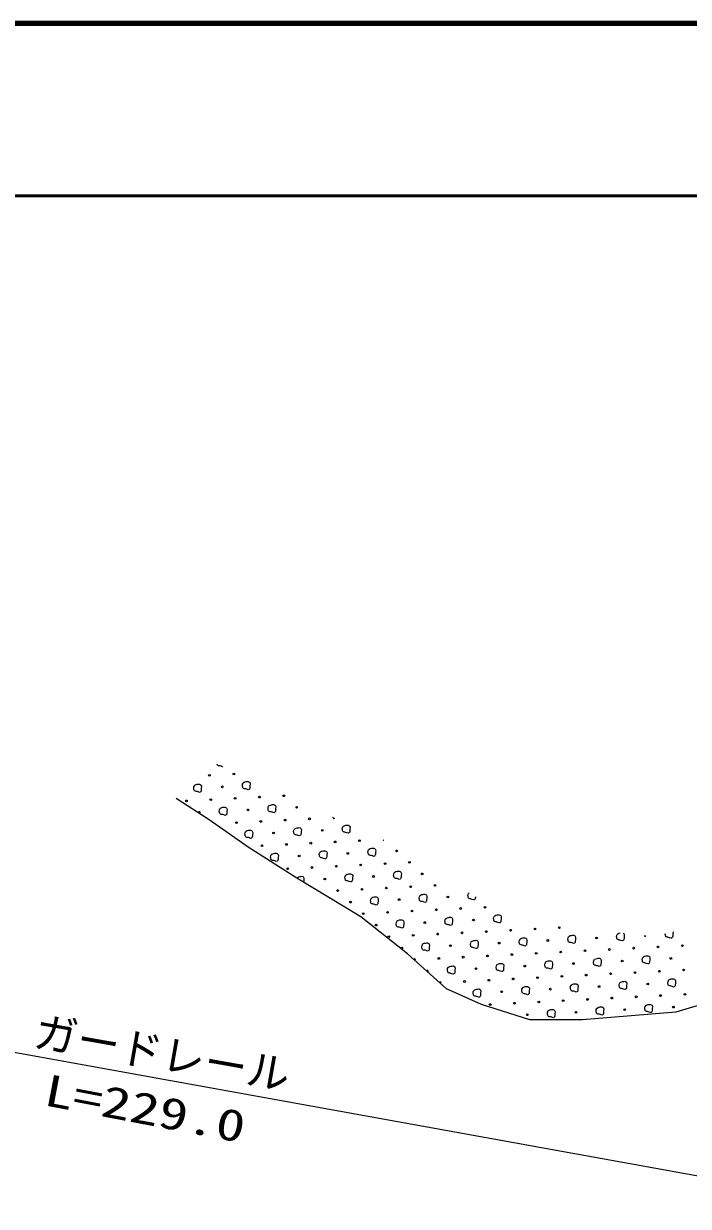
# Model space of a CAD drawing. Units: millimetres, scale not verified. Extents: x 40000 to 680000, y 20000 to 380000.
# Drawn here: x 468633 to 507187, y 311352 to 380000 of the extents above; entities that cross this region are included whole.
import ezdxf
from ezdxf.enums import TextEntityAlignment as Align

# ---------------------------------------------------------------- set-up
doc = ezdxf.new("R2010")
doc.units = ezdxf.units.MM
doc.header["$LTSCALE"] = 1000
doc.linetypes.add('USER3', pattern=[8, 6, -2])
for name, color, linetype, lineweight in [('M-BGD', 5, 'Continuous', 13), ('M-TTL', 2, 'Continuous', 140), ('M-TTL-LINE', 7, 'Continuous', 50)]:
    doc.layers.add(name, color=color, linetype=linetype, lineweight=lineweight)
doc.styles.add('ＭＳ ゴシック', font='')
doc.styles.get('ＭＳ ゴシック').set_extended_font_data('MS Gothic')

msp = doc.modelspace()

# ---------------------------------------------------------------- linework, layer by layer
at = {"layer": 'M-BGD', "linetype": 'USER3'}
for p, q in [((479397, 333785), (477480, 335025)), ((481652, 332206), (479397, 333785)), ((484470, 330403), (481652, 332206)), ((488191, 328148), (484470, 330403)), ((490896, 326006), (488191, 328148)), ((493151, 323976), (490896, 326006)), ((511303, 324089), (506455, 322623)), ((495181, 323074), (493151, 323976)), ((497999, 322172), (495181, 323074)), ((501043, 322172), (497999, 322172)), ((506455, 322623), (501043, 322172))]:
    msp.add_line(p, q, dxfattribs=at)
at = {"layer": 'M-BGD'}
msp.add_line((464246, 320987), (574462, 301043), dxfattribs=at)
for points in [[(480176, 336873), (480163, 336869), (480087, 336900), (480031, 336918), (479986, 336927), (479941, 336930), (479900, 336948), (479876, 336963), (479859, 336993), (479852, 337020)], [(484475, 330400), (484479, 330410), (484509, 330447), (484579, 330486), (484646, 330502), (484707, 330506), (484771, 330510), (484821, 330491), (484866, 330454), (484892, 330380), (484879, 330262), (484874, 330162)], [(494419, 329297), (494411, 329332), (494402, 329390), (494416, 329467), (494440, 329518), (494469, 329555)], [(494837, 329327), (494834, 329270), (494828, 329213), (494807, 329181), (494777, 329152), (494732, 329138), (494656, 329170), (494600, 329188), (494554, 329197), (494510, 329199), (494469, 329218), (494445, 329233), (494427, 329263), (494419, 329297)], [(503042, 326918), (503033, 326954), (503024, 327011), (503038, 327088), (503062, 327140), (503092, 327177), (503161, 327215), (503227, 327232)], [(503415, 327210), (503448, 327184), (503475, 327109), (503461, 326992), (503456, 326892), (503450, 326835), (503429, 326802), (503399, 326774), (503354, 326760), (503278, 326791), (503222, 326809), (503177, 326818), (503132, 326821), (503091, 326840), (503067, 326854), (503050, 326884), (503042, 326918)], [(505866, 327067), (505858, 327102), (505848, 327160), (505854, 327192)], [(506288, 327291), (506299, 327258), (506286, 327140), (506280, 327040), (506275, 326984), (506253, 326951), (506224, 326922), (506179, 326909), (506103, 326940), (506046, 326958), (506001, 326967), (505956, 326970), (505915, 326988), (505892, 327003), (505874, 327033), (505866, 327067)]]:
    msp.add_lwpolyline(points, dxfattribs=at)
for points in [[(478513, 335540), (478505, 335576), (478495, 335633), (478509, 335710), (478533, 335762), (478563, 335799), (478633, 335837), (478699, 335854), (478760, 335858), (478825, 335862), (478875, 335842), (478919, 335806), (478946, 335732), (478933, 335614), (478927, 335514), (478922, 335457), (478900, 335425), (478870, 335396), (478826, 335382), (478749, 335413), (478693, 335431), (478648, 335441), (478603, 335443), (478562, 335462), (478538, 335476), (478521, 335506)], [(481337, 335689), (481329, 335724), (481320, 335782), (481334, 335859), (481358, 335911), (481387, 335947), (481457, 335986), (481524, 336003), (481585, 336007), (481649, 336011), (481699, 335991), (481744, 335955), (481770, 335880), (481757, 335763), (481752, 335662), (481746, 335606), (481725, 335573), (481695, 335544), (481650, 335531), (481574, 335562), (481518, 335580), (481472, 335589), (481428, 335592), (481387, 335611), (481363, 335625), (481345, 335655)], [(479999, 334202), (479991, 334238), (479982, 334296), (479996, 334373), (480020, 334424), (480049, 334461), (480119, 334499), (480186, 334516), (480247, 334520), (480311, 334524), (480361, 334504), (480406, 334468), (480433, 334394), (480419, 334276), (480414, 334176), (480408, 334119), (480387, 334087), (480357, 334058), (480312, 334044), (480236, 334075), (480180, 334093), (480134, 334103), (480090, 334105), (480049, 334124), (480025, 334138), (480007, 334168)], [(482824, 334351), (482816, 334387), (482806, 334444), (482820, 334521), (482844, 334573), (482874, 334610), (482944, 334648), (483010, 334665), (483071, 334669), (483136, 334673), (483186, 334653), (483231, 334617), (483257, 334542), (483244, 334425), (483238, 334324), (483233, 334268), (483211, 334235), (483181, 334206), (483137, 334193), (483060, 334224), (483004, 334242), (482959, 334251), (482914, 334254), (482873, 334273), (482849, 334287), (482832, 334317)], [(481486, 332864), (481478, 332900), (481468, 332958), (481482, 333035), (481506, 333086), (481536, 333123), (481606, 333161), (481672, 333178), (481733, 333182), (481798, 333186), (481848, 333167), (481893, 333130), (481919, 333056), (481906, 332938), (481900, 332838), (481895, 332781), (481873, 332749), (481843, 332720), (481799, 332706), (481723, 332737), (481666, 332755), (481621, 332765), (481576, 332767), (481535, 332786), (481511, 332800), (481494, 332831)], [(484311, 333013), (484302, 333049), (484293, 333106), (484307, 333183), (484331, 333235), (484361, 333272), (484430, 333310), (484497, 333327), (484558, 333331), (484622, 333335), (484672, 333315), (484717, 333279), (484744, 333204), (484730, 333087), (484725, 332987), (484719, 332930), (484698, 332897), (484668, 332869), (484623, 332855), (484547, 332886), (484491, 332904), (484445, 332913), (484401, 332916), (484360, 332935), (484336, 332949), (484319, 332979)], [(487135, 333162), (487127, 333197), (487117, 333255), (487131, 333332), (487155, 333383), (487185, 333420), (487255, 333459), (487321, 333476), (487382, 333479), (487447, 333483), (487497, 333464), (487542, 333428), (487568, 333353), (487555, 333235), (487549, 333135), (487544, 333079), (487522, 333046), (487493, 333017), (487448, 333004), (487372, 333035), (487315, 333053), (487270, 333062), (487225, 333065), (487184, 333083), (487160, 333098), (487143, 333128)], [(482973, 331526), (482964, 331562), (482955, 331620), (482969, 331697), (482993, 331748), (483023, 331785), (483092, 331823), (483159, 331840), (483220, 331844), (483284, 331848), (483334, 331829), (483379, 331792), (483406, 331718), (483392, 331600), (483387, 331500), (483381, 331443), (483360, 331411), (483330, 331382), (483285, 331368), (483209, 331399), (483153, 331417), (483108, 331427), (483063, 331429), (483022, 331448), (482998, 331462), (482981, 331493)], [(485797, 331675), (485789, 331711), (485779, 331768), (485793, 331845), (485817, 331897), (485847, 331934), (485917, 331972), (485984, 331989), (486044, 331993), (486109, 331997), (486159, 331977), (486204, 331941), (486230, 331867), (486217, 331749), (486211, 331649), (486206, 331592), (486184, 331560), (486155, 331531), (486110, 331517), (486034, 331548), (485978, 331566), (485932, 331576), (485887, 331578), (485846, 331597), (485823, 331611), (485805, 331641)], [(488622, 331824), (488613, 331859), (488604, 331917), (488618, 331994), (488642, 332045), (488672, 332082), (488741, 332121), (488808, 332138), (488869, 332141), (488933, 332146), (488984, 332126), (489028, 332090), (489055, 332015), (489041, 331897), (489036, 331797), (489030, 331741), (489009, 331708), (488979, 331679), (488934, 331666), (488858, 331697), (488802, 331715), (488757, 331724), (488712, 331727), (488671, 331745), (488647, 331760), (488630, 331790)], [(487284, 330337), (487276, 330373), (487266, 330430), (487280, 330507), (487304, 330559), (487334, 330596), (487403, 330634), (487470, 330651), (487531, 330655), (487596, 330659), (487646, 330639), (487690, 330603), (487717, 330529), (487703, 330411), (487698, 330311), (487692, 330254), (487671, 330222), (487641, 330193), (487596, 330179), (487520, 330210), (487464, 330228), (487419, 330238), (487374, 330240), (487333, 330259), (487309, 330273), (487292, 330303)], [(490108, 330486), (490100, 330521), (490090, 330579), (490105, 330656), (490128, 330707), (490158, 330744), (490228, 330783), (490295, 330800), (490356, 330803), (490420, 330808), (490470, 330788), (490515, 330752), (490541, 330677), (490528, 330559), (490523, 330459), (490517, 330403), (490496, 330370), (490466, 330341), (490421, 330328), (490345, 330359), (490289, 330377), (490243, 330386), (490198, 330389), (490157, 330407), (490134, 330422), (490116, 330452)], [(488770, 328999), (488762, 329035), (488752, 329092), (488767, 329169), (488790, 329221), (488820, 329258), (488890, 329296), (488957, 329313), (489018, 329317), (489082, 329321), (489132, 329301), (489177, 329265), (489203, 329191), (489190, 329073), (489185, 328973), (489179, 328916), (489158, 328884), (489128, 328855), (489083, 328841), (489007, 328872), (488951, 328890), (488905, 328900), (488861, 328902), (488819, 328921), (488796, 328935), (488778, 328965)], [(491595, 329148), (491587, 329183), (491577, 329241), (491591, 329318), (491615, 329370), (491645, 329406), (491715, 329445), (491781, 329462), (491842, 329466), (491907, 329470), (491957, 329450), (492001, 329414), (492028, 329339), (492015, 329222), (492009, 329121), (492004, 329065), (491982, 329032), (491952, 329003), (491907, 328990), (491831, 329021), (491775, 329039), (491730, 329048), (491685, 329051), (491644, 329070), (491620, 329084), (491603, 329114)], [(495906, 327959), (495898, 327994), (495888, 328052), (495902, 328129), (495926, 328180), (495956, 328217), (496026, 328256), (496092, 328272), (496153, 328276), (496218, 328280), (496268, 328261), (496312, 328225), (496339, 328150), (496326, 328032), (496320, 327932), (496315, 327876), (496293, 327843), (496263, 327814), (496219, 327801), (496142, 327832), (496086, 327850), (496041, 327859), (495996, 327861), (495955, 327880), (495931, 327895), (495914, 327925)], [(490257, 327661), (490249, 327697), (490239, 327755), (490253, 327832), (490277, 327883), (490307, 327920), (490377, 327958), (490443, 327975), (490504, 327979), (490569, 327983), (490619, 327963), (490663, 327927), (490690, 327853), (490677, 327735), (490671, 327635), (490666, 327578), (490644, 327546), (490614, 327517), (490570, 327503), (490493, 327534), (490437, 327552), (490392, 327562), (490347, 327564), (490306, 327583), (490282, 327597), (490265, 327627)], [(493081, 327810), (493073, 327846), (493064, 327903), (493078, 327980), (493102, 328032), (493131, 328069), (493201, 328107), (493268, 328124), (493329, 328128), (493393, 328132), (493443, 328112), (493488, 328076), (493515, 328001), (493501, 327884), (493496, 327783), (493490, 327727), (493469, 327694), (493439, 327665), (493394, 327652), (493318, 327683), (493262, 327701), (493216, 327710), (493172, 327713), (493131, 327732), (493107, 327746), (493089, 327776)], [(494568, 326472), (494560, 326508), (494550, 326565), (494564, 326642), (494588, 326694), (494618, 326731), (494688, 326769), (494754, 326786), (494815, 326790), (494880, 326794), (494930, 326774), (494975, 326738), (495001, 326664), (494988, 326546), (494982, 326446), (494977, 326389), (494955, 326356), (494925, 326328), (494881, 326314), (494805, 326345), (494748, 326363), (494703, 326373), (494658, 326375), (494617, 326394), (494593, 326408), (494576, 326438)], [(497393, 326621), (497384, 326656), (497375, 326714), (497389, 326791), (497413, 326842), (497443, 326879), (497512, 326918), (497579, 326935), (497640, 326938), (497704, 326942), (497754, 326923), (497799, 326887), (497826, 326812), (497812, 326694), (497807, 326594), (497801, 326538), (497780, 326505), (497750, 326476), (497705, 326463), (497629, 326494), (497573, 326512), (497527, 326521), (497483, 326524), (497442, 326542), (497418, 326557), (497401, 326587)], [(500217, 326769), (500209, 326805), (500199, 326863), (500213, 326940), (500237, 326991), (500267, 327028), (500337, 327066), (500403, 327083), (500464, 327087), (500529, 327091), (500579, 327072), (500624, 327035), (500650, 326961), (500637, 326843), (500631, 326743), (500626, 326686), (500604, 326654), (500574, 326625), (500530, 326611), (500454, 326642), (500397, 326660), (500352, 326670), (500307, 326672), (500266, 326691), (500242, 326705), (500225, 326736)], [(491744, 326323), (491735, 326359), (491726, 326417), (491740, 326494), (491764, 326545), (491794, 326582), (491863, 326620), (491930, 326637), (491991, 326641), (492055, 326645), (492105, 326626), (492150, 326589), (492177, 326515), (492163, 326397), (492158, 326297), (492152, 326240), (492131, 326208), (492101, 326179), (492056, 326165), (491980, 326196), (491924, 326214), (491878, 326224), (491834, 326226), (491793, 326245), (491769, 326259), (491752, 326290)], [(496055, 325134), (496046, 325170), (496037, 325227), (496051, 325304), (496075, 325356), (496105, 325393), (496174, 325431), (496241, 325448), (496302, 325452), (496366, 325456), (496416, 325436), (496461, 325400), (496488, 325326), (496474, 325208), (496469, 325108), (496463, 325051), (496442, 325019), (496412, 324990), (496367, 324976), (496291, 325007), (496235, 325025), (496190, 325035), (496145, 325037), (496104, 325056), (496080, 325070), (496063, 325100)], [(498879, 325283), (498871, 325318), (498861, 325376), (498875, 325453), (498899, 325504), (498929, 325541), (498999, 325580), (499066, 325597), (499126, 325600), (499191, 325605), (499241, 325585), (499286, 325549), (499312, 325474), (499299, 325356), (499293, 325256), (499288, 325200), (499266, 325167), (499237, 325138), (499192, 325125), (499116, 325156), (499059, 325174), (499014, 325183), (498969, 325186), (498928, 325204), (498905, 325219), (498887, 325249)], [(501704, 325431), (501695, 325467), (501686, 325525), (501700, 325602), (501724, 325653), (501754, 325690), (501823, 325728), (501890, 325745), (501951, 325749), (502015, 325753), (502065, 325734), (502110, 325697), (502137, 325623), (502123, 325505), (502118, 325405), (502112, 325348), (502091, 325316), (502061, 325287), (502016, 325273), (501940, 325304), (501884, 325322), (501839, 325332), (501794, 325334), (501753, 325353), (501729, 325367), (501712, 325398)], [(504528, 325580), (504520, 325616), (504510, 325673), (504524, 325750), (504548, 325802), (504578, 325839), (504648, 325877), (504715, 325894), (504775, 325898), (504840, 325902), (504890, 325882), (504935, 325846), (504961, 325772), (504948, 325654), (504942, 325554), (504937, 325497), (504915, 325465), (504886, 325436), (504841, 325422), (504765, 325453), (504709, 325471), (504663, 325481), (504618, 325483), (504577, 325502), (504554, 325516), (504536, 325546)], [(493230, 324985), (493222, 325021), (493212, 325079), (493226, 325156), (493250, 325207), (493280, 325244), (493350, 325282), (493416, 325299), (493477, 325303), (493542, 325307), (493592, 325288), (493637, 325251), (493663, 325177), (493650, 325059), (493644, 324959), (493639, 324902), (493617, 324870), (493588, 324841), (493543, 324827), (493467, 324858), (493410, 324876), (493365, 324886), (493320, 324888), (493279, 324907), (493256, 324921), (493238, 324952)], [(497541, 323796), (497533, 323832), (497523, 323889), (497537, 323966), (497561, 324018), (497591, 324055), (497661, 324093), (497728, 324110), (497789, 324114), (497853, 324118), (497903, 324098), (497948, 324062), (497974, 323988), (497961, 323870), (497956, 323770), (497950, 323713), (497928, 323681), (497899, 323652), (497854, 323638), (497778, 323669), (497722, 323687), (497676, 323697), (497631, 323699), (497590, 323718), (497567, 323732), (497549, 323762)], [(500366, 323945), (500358, 323980), (500348, 324038), (500362, 324115), (500386, 324166), (500416, 324203), (500485, 324242), (500552, 324259), (500613, 324262), (500677, 324267), (500728, 324247), (500772, 324211), (500799, 324136), (500785, 324018), (500780, 323918), (500774, 323862), (500753, 323829), (500723, 323800), (500678, 323787), (500602, 323818), (500546, 323836), (500501, 323845), (500456, 323848), (500415, 323866), (500391, 323881), (500374, 323911)], [(503190, 324093), (503182, 324129), (503172, 324187), (503186, 324264), (503210, 324315), (503240, 324352), (503310, 324391), (503377, 324407), (503438, 324411), (503502, 324415), (503552, 324396), (503597, 324359), (503623, 324285), (503610, 324167), (503605, 324067), (503599, 324010), (503578, 323978), (503548, 323949), (503503, 323935), (503427, 323966), (503371, 323985), (503325, 323994), (503280, 323996), (503239, 324015), (503216, 324030), (503198, 324060)], [(506015, 324242), (506007, 324278), (505997, 324335), (506011, 324412), (506035, 324464), (506065, 324501), (506134, 324539), (506201, 324556), (506262, 324560), (506327, 324564), (506377, 324544), (506421, 324508), (506448, 324434), (506434, 324316), (506429, 324216), (506423, 324159), (506402, 324127), (506372, 324098), (506327, 324084), (506251, 324115), (506195, 324133), (506150, 324143), (506105, 324145), (506064, 324164), (506040, 324178), (506023, 324208)], [(494717, 323648), (494708, 323683), (494699, 323741), (494713, 323818), (494737, 323869), (494767, 323906), (494836, 323945), (494903, 323961), (494964, 323965), (495028, 323969), (495079, 323950), (495123, 323914), (495150, 323839), (495136, 323721), (495131, 323621), (495125, 323564), (495104, 323532), (495074, 323503), (495029, 323489), (494953, 323520), (494897, 323539), (494852, 323548), (494807, 323550), (494766, 323569), (494742, 323584), (494725, 323614)], [(499028, 322458), (499020, 322494), (499010, 322551), (499024, 322628), (499048, 322680), (499078, 322717), (499148, 322755), (499214, 322772), (499275, 322776), (499340, 322780), (499390, 322760), (499434, 322724), (499461, 322650), (499448, 322532), (499442, 322432), (499437, 322375), (499415, 322343), (499385, 322314), (499340, 322300), (499264, 322331), (499208, 322349), (499163, 322359), (499118, 322361), (499077, 322380), (499053, 322394), (499036, 322424)], [(501852, 322607), (501844, 322642), (501834, 322700), (501849, 322777), (501872, 322829), (501902, 322865), (501972, 322904), (502039, 322921), (502100, 322925), (502164, 322929), (502214, 322909), (502259, 322873), (502285, 322798), (502272, 322681), (502267, 322580), (502261, 322524), (502240, 322491), (502210, 322462), (502165, 322449), (502089, 322480), (502033, 322498), (501987, 322507), (501943, 322510), (501901, 322529), (501878, 322543), (501860, 322573)], [(504677, 322756), (504669, 322791), (504659, 322849), (504673, 322926), (504697, 322977), (504727, 323014), (504797, 323053), (504863, 323069), (504924, 323073), (504989, 323077), (505039, 323058), (505083, 323022), (505110, 322947), (505097, 322829), (505091, 322729), (505086, 322672), (505064, 322640), (505034, 322611), (504989, 322597), (504913, 322629), (504857, 322647), (504812, 322656), (504767, 322658), (504726, 322677), (504702, 322692), (504685, 322722)]]:
    msp.add_lwpolyline(points, close=True, dxfattribs=at)
for centre in [(479413, 336371), (480826, 336445), (480157, 335702), (479488, 334959), (480900, 335033), (482312, 335107), (483725, 335182), (478076, 334884), (481643, 334364), (484468, 334513), (480974, 333621), (482387, 333695), (483799, 333770), (485211, 333844), (483130, 333026), (485954, 333175), (482461, 332283), (483873, 332357), (485285, 332432), (486698, 332506), (488110, 332580), (484617, 331688), (487441, 331837), (490266, 331986), (483948, 330945), (485360, 331019), (486772, 331094), (488184, 331168), (489597, 331242), (491009, 331317), (486103, 330350), (488928, 330499), (491752, 330648), (486846, 329681), (488259, 329756), (489671, 329830), (491083, 329904), (492495, 329979), (487590, 329012), (490414, 329161), (493239, 329310), (488333, 328343), (489745, 328418), (491158, 328492), (492570, 328566), (493982, 328641), (495394, 328715), (489076, 327675), (491901, 327823), (494725, 327972), (498293, 327452), (499705, 327526), (489820, 327006), (491232, 327080), (492644, 327154), (494056, 327229), (495469, 327303), (496881, 327377), (499036, 326783), (501861, 326931), (490563, 326337), (493387, 326485), (496212, 326634), (498367, 326039), (499780, 326114), (501192, 326188), (502604, 326262), (504016, 326337), (505429, 326411), (506841, 326485), (492718, 325742), (494131, 325816), (495543, 325891), (496955, 325965), (500523, 325445), (503348, 325593), (506172, 325742), (494874, 325147), (497698, 325296), (499854, 324701), (501266, 324776), (502679, 324850), (504091, 324924), (505503, 324999), (506915, 325073), (494205, 324404), (495617, 324478), (497030, 324553), (498442, 324627), (502010, 324107), (504834, 324255), (496361, 323809), (499185, 323958), (499928, 323289), (501341, 323363), (502753, 323438), (504165, 323512), (505577, 323586), (506990, 323661), (495692, 323066), (497104, 323140), (498516, 323215), (500672, 322620), (503496, 322769), (506321, 322917), (497847, 322471)]:
    msp.add_circle(centre, 49.8, dxfattribs=at)
for centre, start, end in [((478819, 334216), 254.22986, 219.96188), ((486623, 333918), 143.81984, 347.10503), ((489522, 332655), 218.49081, 272.43405), ((504685, 327080), 188.12829, 339.01334), ((491306, 325668), 290.80338, 165.21995), ((492049, 324999), 290.77793, 165.2454), ((492793, 324330), 290.75248, 165.27084)]:
    msp.add_arc(centre, 49.8, start, end, dxfattribs=at)
at = {"layer": 'M-TTL'}
msp.add_line((680000, 380000), (40000, 380000), dxfattribs=at)
at = {"layer": 'M-TTL-LINE'}
msp.add_line((40000, 370000), (680000, 370000), dxfattribs=at)

# ---------------------------------------------------------------- texts
at = {"layer": 'M-BGD', "style": 'ＭＳ ゴシック'}
msp.add_text('ガードレール', height=1833, rotation=350, dxfattribs=at).set_placement((469032, 320098), align=Align.BOTTOM_LEFT)
at = {"layer": 'M-BGD', "style": 'ＭＳ ゴシック', "width": 1.35}
msp.add_text('L=229.0', height=1833, rotation=349.2, dxfattribs=at).set_placement((469620, 316696), align=Align.BOTTOM_LEFT)

doc.saveas('drawing.dxf')
